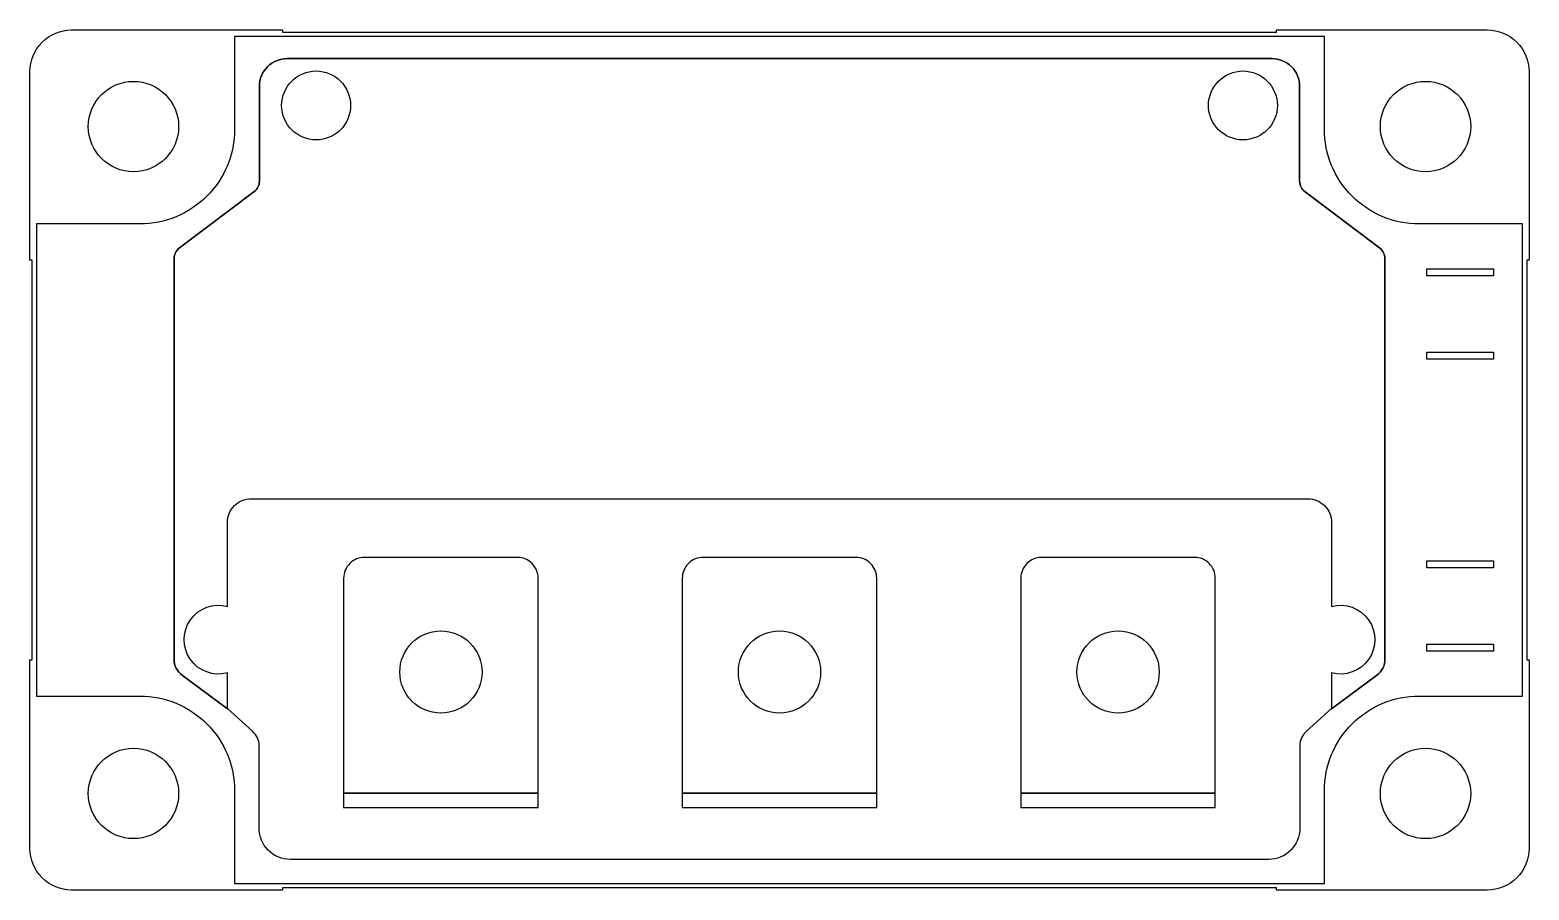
# Model space of a CAD drawing. Header units: inches. Extents: x -0.58 to 3.67, y -2.42 to 0.02.
import ezdxf

# ---------------------------------------------------------------- set-up
doc = ezdxf.new("R2010")
doc.units = ezdxf.units.IN
doc.header["$MEASUREMENT"] = 0

msp = doc.modelspace()

# ---------------------------------------------------------------- linework, layer by layer
msp.add_line((3.0882, 0), (0, 0))
for points in [[(2.9525, 0.0184), (3.55, 0.0184, -0.414214), (3.6681, -0.0997), (3.6681, -0.6339), (3.6622, -0.6339), (3.6622, -1.7663), (3.6681, -1.7663), (3.6681, -2.3005, -0.414214), (3.55, -2.4186), (2.9525, -2.4186), (2.9525, -2.4127), (0.1357, -2.4127), (0.1357, -2.4186), (-0.4618, -2.4186, -0.414214), (-0.5799, -2.3005), (-0.5799, -1.7663), (-0.574, -1.7663), (-0.574, -0.6339), (-0.5799, -0.6339), (-0.5799, -0.0997, -0.414214), (-0.4618, 0.0184), (0.1357, 0.0184), (0.1357, 0.0125), (2.9525, 0.0125)], [(3.3566, -1.8691), (3.6497, -1.8691), (3.6497, -0.5311), (3.3566, -0.5311, -0.414214), (3.0882, -0.2627), (3.0882, 0), (0, 0), (0, -0.2627, -0.414214), (-0.2684, -0.5311), (-0.5615, -0.5311), (-0.5615, -1.8691), (-0.2684, -1.8691, -0.414214), (0, -2.1375), (0, -2.4002), (3.0882, -2.4002), (3.0882, -2.1375, -0.414214)], [(0.0694, -2.0093, 0.21188), (0.0519, -1.9698), (-0.0204, -1.9044), (-0.0204, -1.9049), (-0.1478, -1.8109, -0.238261), (-0.1717, -1.7636), (-0.1717, -0.6296, -0.235966), (-0.1565, -0.5992), (0.0548, -0.4406, 0.235966), (0.0702, -0.4097), (0.0702, -0.1414, -0.414214), (0.1489, -0.0626), (2.9393, -0.0626, -0.414214), (3.0181, -0.1414), (3.0181, -0.4097, 0.235966), (3.0335, -0.4406), (3.2448, -0.5992, -0.235966), (3.26, -0.6296), (3.26, -1.7636, -0.238261), (3.236, -1.8109), (3.1086, -1.9049), (3.1086, -1.9044), (3.0363, -1.9698, 0.21188), (3.0188, -2.0093), (3.0188, -2.2436, -0.414214), (2.9307, -2.3317), (0.1575, -2.3317, -0.414214), (0.0694, -2.2436)], [(3.1086, -1.6149, -1.301825), (3.1086, -1.8034), (3.1086, -1.9049), (3.236, -1.8109, 0.238261), (3.26, -1.7636), (3.26, -0.6296, 0.235966), (3.2448, -0.5992), (3.0335, -0.4406, -0.235966), (3.0181, -0.4097), (3.0181, -0.1414, 0.414214), (2.9393, -0.0626), (0.1489, -0.0626, 0.414214), (0.0702, -0.1414), (0.0702, -0.4097, -0.235966), (0.0548, -0.4406), (-0.1565, -0.5992, 0.235966), (-0.1717, -0.6296), (-0.1717, -1.7636, 0.238261), (-0.1478, -1.8109), (-0.0204, -1.9049), (-0.0204, -1.8034, -1.301825), (-0.0204, -1.6149), (-0.0204, -1.377, -0.414214), (0.0469, -1.3097), (3.0413, -1.3097, -0.414214), (3.1086, -1.377)], [(0.309, -1.5351), (0.309, -2.144), (0.8602, -2.144), (0.8602, -1.5351, 0.414214), (0.8012, -1.4761), (0.3681, -1.4761, 0.414214)], [(1.2685, -1.5351), (1.2685, -2.144), (1.8197, -2.144), (1.8197, -1.5351, 0.414214), (1.7607, -1.4761), (1.3276, -1.4761, 0.414214)], [(2.228, -1.5351), (2.228, -2.144), (2.7792, -2.144), (2.7792, -1.5351, 0.414214), (2.7201, -1.4761), (2.2871, -1.4761, 0.414214)]]:
    msp.add_lwpolyline(points, format="xyb", close=True)
for points in [[(3.3788, -0.6588), (3.5677, -0.6588), (3.5677, -0.6784), (3.3788, -0.6784)], [(3.3788, -0.9147), (3.3788, -0.895), (3.5677, -0.895), (3.5677, -0.9147)], [(3.5677, -1.4855), (3.5677, -1.5052), (3.3788, -1.5052), (3.3788, -1.4855)], [(3.5677, -1.7218), (3.5677, -1.7414), (3.3788, -1.7414), (3.3788, -1.7218)], [(0.8602, -2.1847), (0.8602, -2.144), (0.309, -2.144), (0.309, -2.1847)], [(1.2685, -2.144), (1.2685, -2.1847), (1.8197, -2.1847), (1.8197, -2.144)], [(2.228, -2.144), (2.228, -2.1847), (2.7792, -2.1847), (2.7792, -2.144)]]:
    msp.add_lwpolyline(points, close=True)
for centre, radius in [((-0.2866, -0.2552), 0.128), ((0.2309, -0.1954), 0.0976), ((2.8574, -0.1954), 0.0976), ((3.3748, -0.2552), 0.128), ((0.5846, -1.8009), 0.1165), ((1.5441, -1.8009), 0.1165), ((2.5036, -1.8009), 0.1165), ((-0.2866, -2.145), 0.128), ((3.3748, -2.145), 0.128)]:
    msp.add_circle(centre, radius)

doc.saveas('drawing.dxf')
